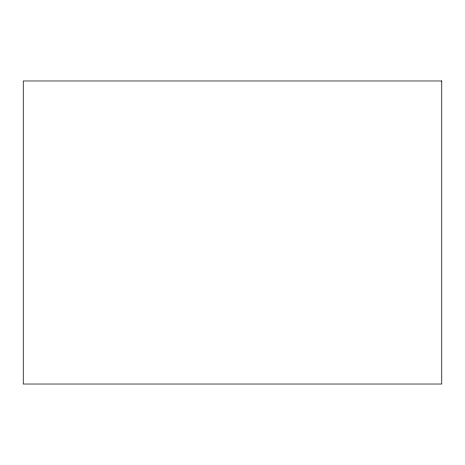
<?xml version="1.0" encoding="UTF-8"?>
<svg xmlns="http://www.w3.org/2000/svg" width="465" height="465" viewBox="0 0 465 465"><rect width="100%" height="100%" fill="white"/><g stroke="black" fill="none" stroke-linecap="round" stroke-linejoin="round"><path stroke-width="0.7" d="M441.75 80.974L23.25 80.974L23.25 384.026L441.75 384.026L441.75 80.974"/></g></svg>
